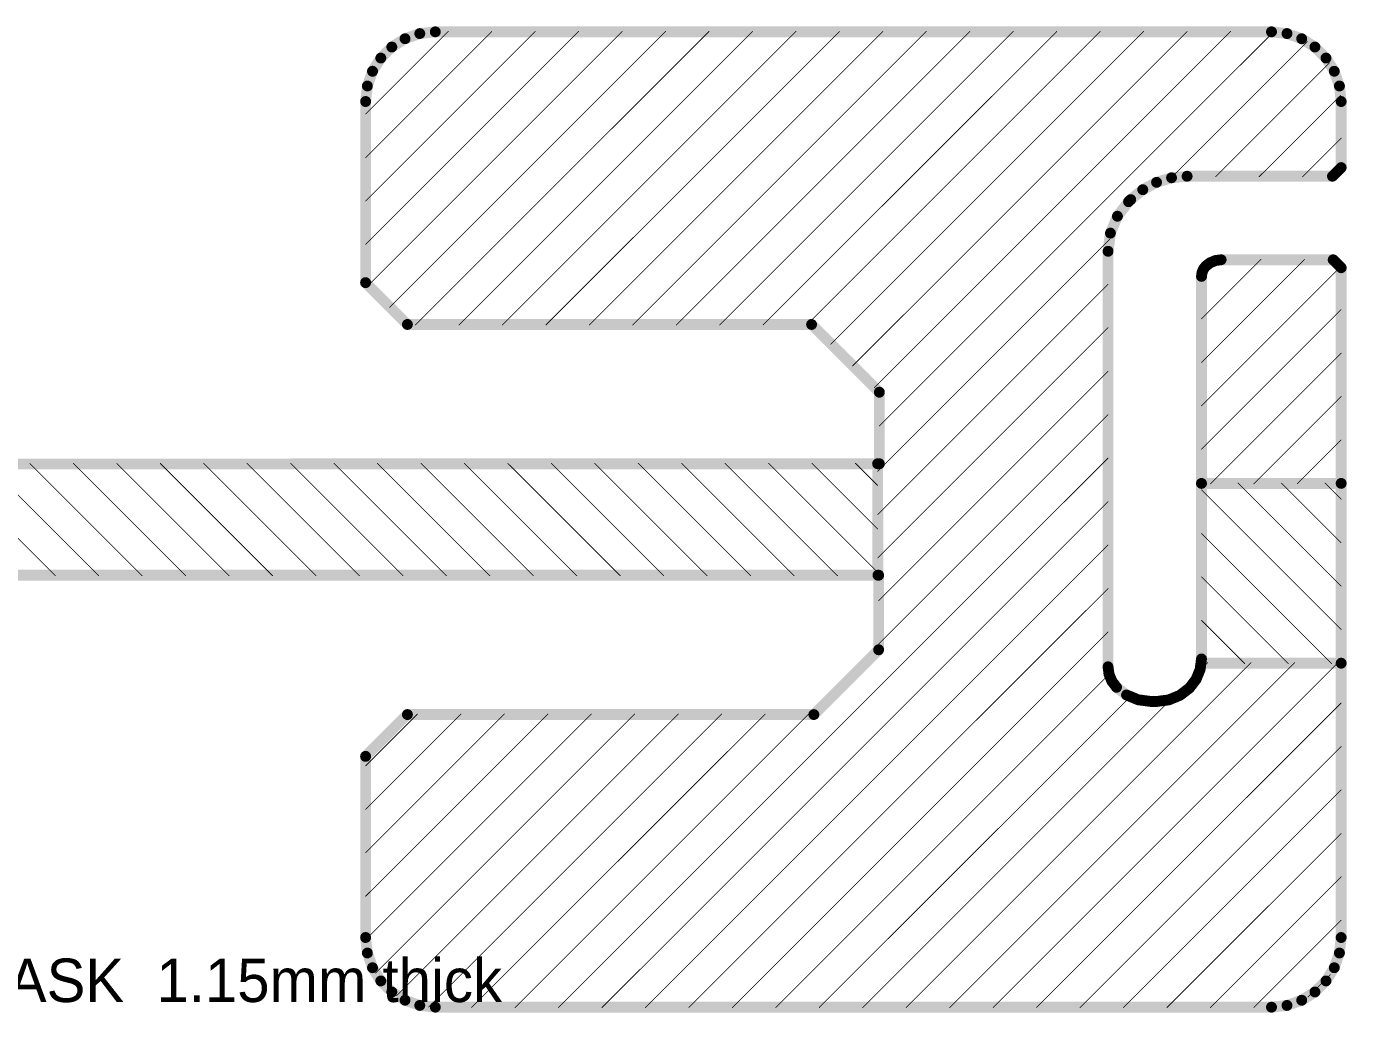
# Model space of a CAD drawing. Extents: x 17 to 262, y 47 to 156.
# Drawn here: x 85.81 to 132.1, y 84.21 to 118.8 of the extents above; entities that cross this region are included whole.
import ezdxf

# ---------------------------------------------------------------- set-up
doc = ezdxf.new("R2010")
doc.units = 0
doc.layers.add('MECHANICAL16', color=56, linetype='CONTINUOUS')

msp = doc.modelspace()

# ---------------------------------------------------------------- linework, layer by layer
at = {"layer": 'MECHANICAL16'}
for points, const_width in [([(97.703, 111.154), (105.175, 118.626)], 0.0254), ([(97.703, 112.678), (103.651, 118.626)], 0.0254), ([(97.703, 114.202), (102.127, 118.626)], 0.0254), ([(97.703, 115.726), (100.603, 118.626)], 0.0254), ([(97.786, 109.713), (106.699, 118.626)], 0.0254), ([(98.623, 118.079), (99.086, 118.37)], 0.381), ([(98.548, 108.951), (108.223, 118.626)], 0.0254), ([(99.086, 118.37), (99.602, 118.551)], 0.381), ([(99.602, 118.551), (100.146, 118.612)], 0.381), ([(99.451, 108.33), (109.747, 118.626)], 0.0254), ([(100.146, 118.612), (129.468, 118.612)], 0.381), ([(100.975, 108.33), (111.271, 118.626)], 0.0254), ([(102.499, 108.33), (112.795, 118.626)], 0.0254), ([(104.023, 108.33), (114.319, 118.626)], 0.0254), ([(105.547, 108.33), (115.843, 118.626)], 0.0254), ([(107.071, 108.33), (117.367, 118.626)], 0.0254), ([(108.595, 108.33), (118.891, 118.626)], 0.0254), ([(110.119, 108.33), (120.415, 118.626)], 0.0254), ([(111.643, 108.33), (121.939, 118.626)], 0.0254), ([(113.167, 108.33), (123.463, 118.626)], 0.0254), ([(114.016, 107.655), (124.987, 118.626)], 0.0254), ([(114.778, 106.893), (126.511, 118.626)], 0.0254), ([(115.54, 106.131), (128.035, 118.626)], 0.0254), ([(115.718, 104.785), (129.555, 118.622)], 0.0254), ([(129.468, 118.612), (130.012, 118.551)], 0.381), ([(130.012, 118.551), (130.529, 118.37)], 0.381), ([(130.529, 118.37), (130.992, 118.079)], 0.381), ([(98.236, 117.692), (98.623, 118.079)], 0.381), ([(125.916, 113.459), (130.724, 118.267)], 0.0254), ([(130.992, 118.079), (131.379, 117.692)], 0.381), ([(97.945, 117.229), (98.236, 117.692)], 0.381), ([(131.379, 117.692), (131.67, 117.229)], 0.381), ([(97.764, 116.712), (97.945, 117.229)], 0.381), ([(127.508, 113.527), (131.5, 117.519)], 0.0254), ([(131.67, 117.229), (131.851, 116.712)], 0.381), ([(97.703, 116.168), (97.764, 116.712)], 0.381), ([(131.851, 116.712), (131.912, 116.168)], 0.381), ([(97.703, 109.815), (97.703, 116.168)], 0.381), ([(129.032, 113.527), (131.89, 116.385)], 0.0254), ([(131.912, 113.851), (131.912, 116.168)], 0.381), ([(130.556, 113.527), (131.912, 114.883)], 0.0254), ([(131.607, 113.547), (131.912, 113.851)], 0.381), ([(124.956, 113.075), (125.439, 113.334)], 0.381), ([(125.439, 113.334), (125.964, 113.493)], 0.381), ([(125.964, 113.493), (126.51, 113.547)], 0.381), ([(126.51, 113.547), (131.607, 113.547)], 0.381), ([(124.532, 112.727), (124.956, 113.075)], 0.381), ([(124.066, 112.144), (124.457, 112.653)], 0.381), ([(124.457, 112.653), (124.532, 112.727)], 0.381), ([(123.821, 111.551), (124.066, 112.144)], 0.381), ([(123.737, 110.915), (123.821, 111.551)], 0.381), ([(115.657, 103.199), (123.796, 111.338)], 0.0254), ([(123.737, 96.341), (123.737, 110.915)], 0.381), ([(127.163, 110.394), (127.321, 110.515)], 0.381), ([(127.014, 107.019), (130.626, 110.631)], 0.0254), ([(127.014, 108.543), (129.102, 110.631)], 0.0254), ([(127.321, 110.515), (127.505, 110.591)], 0.381), ([(127.505, 110.591), (127.703, 110.617)], 0.381), ([(127.703, 110.617), (131.632, 110.617)], 0.381), ([(131.632, 110.617), (131.912, 110.337)], 0.381), ([(127.014, 110.034), (127.032, 110.166)], 0.381), ([(127.014, 102.773), (127.014, 110.034)], 0.381), ([(127.032, 110.166), (127.082, 110.288)], 0.381), ([(127.082, 110.288), (127.163, 110.394)], 0.381), ([(127.014, 105.495), (131.894, 110.375)], 0.0254), ([(127.017, 110.07), (127.566, 110.619)], 0.0254), ([(131.912, 102.773), (131.912, 110.337)], 0.381), ([(97.703, 109.815), (99.169, 108.349)], 0.381), ([(115.662, 101.681), (123.737, 109.756)], 0.0254), ([(127.014, 103.971), (131.912, 108.869)], 0.0254), ([(99.169, 108.349), (113.341, 108.349)], 0.381), ([(113.341, 108.349), (115.718, 105.972)], 0.381), ([(115.667, 100.162), (123.737, 108.232)], 0.0254), ([(127.326, 102.759), (131.912, 107.345)], 0.0254), ([(115.694, 98.665), (123.737, 106.708)], 0.0254), ([(115.718, 103.462), (115.718, 105.972)], 0.381), ([(128.85, 102.759), (131.912, 105.821)], 0.0254), ([(115.694, 97.141), (123.737, 105.184)], 0.0254), ([(130.374, 102.759), (131.912, 104.297)], 0.0254), ([(75.148, 103.451), (115.656, 103.462)], 0.381), ([(82.883, 103.473), (86.822, 99.533)], 0.0254), ([(84.406, 103.473), (88.346, 99.533)], 0.0254), ([(85.93, 103.474), (89.87, 99.533)], 0.0254), ([(87.453, 103.474), (91.394, 99.533)], 0.0254), ([(88.977, 103.474), (92.918, 99.533)], 0.0254), ([(90.501, 103.475), (94.442, 99.533)], 0.0254), ([(92.024, 103.475), (95.966, 99.533)], 0.0254), ([(93.548, 103.476), (97.49, 99.533)], 0.0254), ([(95.071, 103.476), (99.014, 99.533)], 0.0254), ([(96.595, 103.477), (100.538, 99.533)], 0.0254), ([(98.119, 103.477), (102.062, 99.533)], 0.0254), ([(99.642, 103.477), (103.586, 99.533)], 0.0254), ([(101.166, 103.478), (105.11, 99.533)], 0.0254), ([(102.689, 103.478), (106.634, 99.533)], 0.0254), ([(104.213, 103.479), (108.158, 99.533)], 0.0254), ([(104.466, 84.389), (123.737, 103.66)], 0.0254), ([(105.737, 103.479), (109.682, 99.533)], 0.0254), ([(107.26, 103.479), (111.206, 99.533)], 0.0254), ([(108.784, 103.48), (112.73, 99.533)], 0.0254), ([(110.307, 103.48), (114.254, 99.533)], 0.0254), ([(111.831, 103.481), (115.669, 99.643)], 0.0254), ([(113.354, 103.481), (115.663, 101.172)], 0.0254), ([(114.878, 103.481), (115.658, 102.701)], 0.0254), ([(115.656, 103.462), (115.669, 99.553)], 0.381), ([(115.656, 103.462), (115.718, 103.462)], 0.381), ([(115.656, 103.462), (115.669, 99.553)], 0.381), ([(127.014, 96.616), (127.014, 102.773)], 0.381), ([(127.014, 102.773), (131.912, 102.773)], 0.381), ([(127.014, 102.773), (131.912, 102.773)], 0.381), ([(128.295, 102.787), (131.912, 99.17)], 0.0254), ([(129.819, 102.787), (131.912, 100.694)], 0.0254), ([(131.343, 102.787), (131.912, 102.218)], 0.0254), ([(131.912, 96.467), (131.912, 102.773)], 0.381), ([(127.014, 102.543), (131.912, 97.646)], 0.0254), ([(105.99, 84.389), (123.737, 102.136)], 0.0254), ([(127.014, 101.019), (131.58, 96.453)], 0.0254), ([(107.514, 84.389), (123.737, 100.612)], 0.0254), ([(75.129, 99.553), (115.669, 99.553)], 0.381), ([(115.669, 99.553), (115.694, 99.553)], 0.381), ([(115.694, 96.938), (115.694, 99.553)], 0.381), ([(109.038, 84.389), (123.737, 99.088)], 0.0254), ([(127.014, 99.495), (130.056, 96.453)], 0.0254), ([(127.014, 97.971), (128.532, 96.453)], 0.0254), ([(110.562, 84.389), (123.737, 97.564)], 0.0254), ([(113.421, 94.666), (115.694, 96.938)], 0.381), ([(126.995, 96.467), (127.014, 96.616)], 0.381), ([(116.658, 84.389), (128.756, 96.487)], 0.0254), ([(118.182, 84.389), (130.28, 96.487)], 0.0254), ([(119.706, 84.389), (131.804, 96.487)], 0.0254), ([(123.737, 96.341), (123.772, 96.078)], 0.381), ([(126.821, 95.896), (126.965, 96.243)], 0.381), ([(126.965, 96.243), (126.995, 96.467)], 0.381), ([(126.995, 96.467), (131.912, 96.467)], 0.381), ([(126.995, 96.467), (131.912, 96.467)], 0.381), ([(126.935, 96.19), (127.232, 96.487)], 0.0254), ([(131.912, 86.846), (131.912, 96.467)], 0.381), ([(112.086, 84.389), (123.779, 96.082)], 0.0254), ([(123.772, 96.078), (123.874, 95.833)], 0.381), ([(123.874, 95.833), (124.035, 95.622)], 0.381), ([(126.592, 95.597), (126.821, 95.896)], 0.381), ([(124.035, 95.622), (124.386, 95.353)], 0.381), ([(124.386, 95.353), (124.795, 95.184)], 0.381), ([(124.795, 95.184), (125.234, 95.126)], 0.381), ([(125.453, 95.126), (125.87, 95.181)], 0.381), ([(125.87, 95.181), (126.259, 95.342)], 0.381), ([(126.259, 95.342), (126.592, 95.597)], 0.381), ([(113.61, 84.389), (124.533, 95.312)], 0.0254), ([(115.134, 84.389), (125.998, 95.253)], 0.0254), ([(121.23, 84.389), (131.912, 95.071)], 0.0254), ([(125.234, 95.126), (125.453, 95.126)], 0.381), ([(97.703, 93.199), (99.169, 94.666)], 0.381), ([(97.703, 88.294), (104.094, 94.685)], 0.0254), ([(97.703, 89.818), (102.57, 94.685)], 0.0254), ([(97.703, 91.342), (101.046, 94.685)], 0.0254), ([(97.703, 92.866), (99.522, 94.685)], 0.0254), ([(97.709, 86.775), (105.618, 94.685)], 0.0254), ([(98.052, 85.595), (107.142, 94.685)], 0.0254), ([(98.792, 84.81), (108.666, 94.685)], 0.0254), ([(99.169, 94.666), (113.421, 94.666)], 0.381), ([(99.915, 84.409), (110.19, 94.685)], 0.0254), ([(101.418, 84.389), (111.714, 94.685)], 0.0254), ([(102.942, 84.389), (113.238, 94.685)], 0.0254), ([(122.754, 84.389), (131.912, 93.547)], 0.0254), ([(97.703, 86.846), (97.703, 93.199)], 0.381), ([(124.278, 84.389), (131.912, 92.023)], 0.0254), ([(125.802, 84.389), (131.912, 90.499)], 0.0254), ([(127.326, 84.389), (131.912, 88.975)], 0.0254), ([(97.703, 86.846), (97.764, 86.303)], 0.381), ([(128.85, 84.389), (131.912, 87.451)], 0.0254), ([(131.851, 86.303), (131.912, 86.846)], 0.381), ([(97.764, 86.303), (97.945, 85.786)], 0.381), ([(131.67, 85.786), (131.851, 86.303)], 0.381), ([(97.945, 85.786), (98.236, 85.323)], 0.381), ([(131.379, 85.323), (131.67, 85.786)], 0.381), ([(98.236, 85.323), (98.623, 84.936)], 0.381), ([(130.749, 84.764), (131.531, 85.546)], 0.0254), ([(130.992, 84.936), (131.379, 85.323)], 0.381), ([(98.623, 84.936), (99.086, 84.645)], 0.381), ([(99.086, 84.645), (99.602, 84.464)], 0.381), ([(130.012, 84.464), (130.529, 84.645)], 0.381), ([(130.529, 84.645), (130.992, 84.936)], 0.381), ([(99.602, 84.464), (100.146, 84.403)], 0.381), ([(100.146, 84.403), (129.468, 84.403)], 0.381), ([(129.468, 84.403), (130.012, 84.464)], 0.381)]:
    msp.add_lwpolyline(points, dxfattribs=dict(at, const_width=const_width))
for points, const_width in [([(98.991, 118.37, 1), (99.181, 118.37, 1)], 0.191), ([(98.991, 118.37, 1), (99.181, 118.37, 1)], 0.191), ([(99.507, 118.551, 1), (99.698, 118.551, 1)], 0.191), ([(99.507, 118.551, 1), (99.698, 118.551, 1)], 0.191), ([(100.051, 118.612, 1), (100.241, 118.612, 1)], 0.191), ([(100.051, 118.612, 1), (100.241, 118.612, 1)], 0.191), ([(100.596, 118.626, 1), (100.609, 118.626, 1)], 0.0127), ([(102.12, 118.626, 1), (102.133, 118.626, 1)], 0.0127), ([(103.644, 118.626, 1), (103.657, 118.626, 1)], 0.0127), ([(105.168, 118.626, 1), (105.181, 118.626, 1)], 0.0127), ([(106.692, 118.626, 1), (106.705, 118.626, 1)], 0.0127), ([(108.216, 118.626, 1), (108.229, 118.626, 1)], 0.0127), ([(109.74, 118.626, 1), (109.753, 118.626, 1)], 0.0127), ([(111.264, 118.626, 1), (111.277, 118.626, 1)], 0.0127), ([(112.788, 118.626, 1), (112.801, 118.626, 1)], 0.0127), ([(114.312, 118.626, 1), (114.325, 118.626, 1)], 0.0127), ([(115.836, 118.626, 1), (115.849, 118.626, 1)], 0.0127), ([(117.36, 118.626, 1), (117.373, 118.626, 1)], 0.0127), ([(118.884, 118.626, 1), (118.897, 118.626, 1)], 0.0127), ([(120.408, 118.626, 1), (120.421, 118.626, 1)], 0.0127), ([(121.932, 118.626, 1), (121.945, 118.626, 1)], 0.0127), ([(123.456, 118.626, 1), (123.469, 118.626, 1)], 0.0127), ([(124.98, 118.626, 1), (124.993, 118.626, 1)], 0.0127), ([(126.504, 118.626, 1), (126.517, 118.626, 1)], 0.0127), ([(128.028, 118.626, 1), (128.041, 118.626, 1)], 0.0127), ([(129.373, 118.612, 1), (129.564, 118.612, 1)], 0.191), ([(129.373, 118.612, 1), (129.564, 118.612, 1)], 0.191), ([(129.548, 118.622, 1), (129.561, 118.622, 1)], 0.0127), ([(129.917, 118.551, 1), (130.107, 118.551, 1)], 0.191), ([(129.917, 118.551, 1), (130.107, 118.551, 1)], 0.191), ([(130.433, 118.37, 1), (130.624, 118.37, 1)], 0.191), ([(130.433, 118.37, 1), (130.624, 118.37, 1)], 0.191), ([(98.527, 118.079, 1), (98.718, 118.079, 1)], 0.191), ([(98.527, 118.079, 1), (98.718, 118.079, 1)], 0.191), ([(130.717, 118.267, 1), (130.73, 118.267, 1)], 0.0127), ([(130.897, 118.079, 1), (131.087, 118.079, 1)], 0.191), ([(130.897, 118.079, 1), (131.087, 118.079, 1)], 0.191), ([(98.141, 117.692, 1), (98.331, 117.692, 1)], 0.191), ([(98.141, 117.692, 1), (98.331, 117.692, 1)], 0.191), ([(131.284, 117.692, 1), (131.474, 117.692, 1)], 0.191), ([(131.284, 117.692, 1), (131.474, 117.692, 1)], 0.191), ([(97.849, 117.229, 1), (98.04, 117.229, 1)], 0.191), ([(97.849, 117.229, 1), (98.04, 117.229, 1)], 0.191), ([(131.575, 117.229, 1), (131.765, 117.229, 1)], 0.191), ([(131.575, 117.229, 1), (131.765, 117.229, 1)], 0.191), ([(131.494, 117.519, 1), (131.506, 117.519, 1)], 0.0127), ([(97.669, 116.712, 1), (97.859, 116.712, 1)], 0.191), ([(97.669, 116.712, 1), (97.859, 116.712, 1)], 0.191), ([(131.755, 116.712, 1), (131.946, 116.712, 1)], 0.191), ([(131.755, 116.712, 1), (131.946, 116.712, 1)], 0.191), ([(97.607, 116.168, 1), (97.798, 116.168, 1)], 0.191), ([(97.607, 116.168, 1), (97.798, 116.168, 1)], 0.191), ([(131.817, 116.168, 1), (132.007, 116.168, 1)], 0.191), ([(131.817, 116.168, 1), (132.007, 116.168, 1)], 0.191), ([(131.883, 116.385, 1), (131.896, 116.385, 1)], 0.0127), ([(97.696, 115.726, 1), (97.709, 115.726, 1)], 0.0127), ([(131.906, 114.883, 1), (131.918, 114.883, 1)], 0.0127), ([(97.696, 114.202, 1), (97.709, 114.202, 1)], 0.0127), ([(131.817, 113.851, 1), (132.007, 113.851, 1)], 0.191), ([(131.817, 113.851, 1), (132.007, 113.851, 1)], 0.191), ([(125.344, 113.334, 1), (125.534, 113.334, 1)], 0.191), ([(125.344, 113.334, 1), (125.534, 113.334, 1)], 0.191), ([(125.869, 113.493, 1), (126.059, 113.493, 1)], 0.191), ([(125.869, 113.493, 1), (126.059, 113.493, 1)], 0.191), ([(125.91, 113.459, 1), (125.922, 113.459, 1)], 0.0127), ([(126.414, 113.547, 1), (126.605, 113.547, 1)], 0.191), ([(126.414, 113.547, 1), (126.605, 113.547, 1)], 0.191), ([(127.502, 113.527, 1), (127.515, 113.527, 1)], 0.0127), ([(129.026, 113.527, 1), (129.039, 113.527, 1)], 0.0127), ([(130.55, 113.527, 1), (130.563, 113.527, 1)], 0.0127), ([(131.512, 113.547, 1), (131.702, 113.547, 1)], 0.191), ([(131.512, 113.547, 1), (131.702, 113.547, 1)], 0.191), ([(124.86, 113.075, 1), (125.051, 113.075, 1)], 0.191), ([(124.86, 113.075, 1), (125.051, 113.075, 1)], 0.191), ([(97.696, 112.678, 1), (97.709, 112.678, 1)], 0.0127), ([(124.362, 112.653, 1), (124.552, 112.653, 1)], 0.191), ([(124.362, 112.653, 1), (124.552, 112.653, 1)], 0.191), ([(124.436, 112.727, 1), (124.627, 112.727, 1)], 0.191), ([(124.436, 112.727, 1), (124.627, 112.727, 1)], 0.191), ([(123.971, 112.144, 1), (124.162, 112.144, 1)], 0.191), ([(123.971, 112.144, 1), (124.162, 112.144, 1)], 0.191), ([(123.726, 111.551, 1), (123.916, 111.551, 1)], 0.191), ([(123.726, 111.551, 1), (123.916, 111.551, 1)], 0.191), ([(97.696, 111.154, 1), (97.709, 111.154, 1)], 0.0127), ([(123.789, 111.338, 1), (123.802, 111.338, 1)], 0.0127), ([(123.642, 110.915, 1), (123.833, 110.915, 1)], 0.191), ([(123.642, 110.915, 1), (123.833, 110.915, 1)], 0.191), ([(127.226, 110.515, 1), (127.416, 110.515, 1)], 0.191), ([(127.226, 110.515, 1), (127.416, 110.515, 1)], 0.191), ([(127.41, 110.591, 1), (127.6, 110.591, 1)], 0.191), ([(127.41, 110.591, 1), (127.6, 110.591, 1)], 0.191), ([(127.607, 110.617, 1), (127.798, 110.617, 1)], 0.191), ([(127.607, 110.617, 1), (127.798, 110.617, 1)], 0.191), ([(129.096, 110.631, 1), (129.108, 110.631, 1)], 0.0127), ([(130.62, 110.631, 1), (130.632, 110.631, 1)], 0.0127), ([(131.537, 110.617, 1), (131.727, 110.617, 1)], 0.191), ([(131.537, 110.617, 1), (131.727, 110.617, 1)], 0.191), ([(126.919, 110.034, 1), (127.11, 110.034, 1)], 0.191), ([(126.919, 110.034, 1), (127.11, 110.034, 1)], 0.191), ([(126.936, 110.166, 1), (127.127, 110.166, 1)], 0.191), ([(126.936, 110.166, 1), (127.127, 110.166, 1)], 0.191), ([(126.987, 110.288, 1), (127.178, 110.288, 1)], 0.191), ([(126.987, 110.288, 1), (127.178, 110.288, 1)], 0.191), ([(127.068, 110.394, 1), (127.259, 110.394, 1)], 0.191), ([(127.068, 110.394, 1), (127.259, 110.394, 1)], 0.191), ([(127.559, 110.619, 1), (127.572, 110.619, 1)], 0.0127), ([(131.817, 110.337, 1), (132.007, 110.337, 1)], 0.191), ([(131.817, 110.337, 1), (132.007, 110.337, 1)], 0.191), ([(131.887, 110.375, 1), (131.9, 110.375, 1)], 0.0127), ([(97.607, 109.815, 1), (97.798, 109.815, 1)], 0.191), ([(97.607, 109.815, 1), (97.798, 109.815, 1)], 0.191), ([(97.779, 109.713, 1), (97.792, 109.713, 1)], 0.0127), ([(123.731, 109.756, 1), (123.744, 109.756, 1)], 0.0127), ([(127.011, 110.07, 1), (127.023, 110.07, 1)], 0.0127), ([(98.541, 108.951, 1), (98.554, 108.951, 1)], 0.0127), ([(131.906, 108.869, 1), (131.918, 108.869, 1)], 0.0127), ([(99.074, 108.349, 1), (99.264, 108.349, 1)], 0.191), ([(99.074, 108.349, 1), (99.264, 108.349, 1)], 0.191), ([(99.445, 108.33, 1), (99.457, 108.33, 1)], 0.0127), ([(100.969, 108.33, 1), (100.981, 108.33, 1)], 0.0127), ([(102.493, 108.33, 1), (102.505, 108.33, 1)], 0.0127), ([(104.017, 108.33, 1), (104.029, 108.33, 1)], 0.0127), ([(105.541, 108.33, 1), (105.553, 108.33, 1)], 0.0127), ([(107.065, 108.33, 1), (107.077, 108.33, 1)], 0.0127), ([(108.589, 108.33, 1), (108.601, 108.33, 1)], 0.0127), ([(110.113, 108.33, 1), (110.125, 108.33, 1)], 0.0127), ([(111.637, 108.33, 1), (111.649, 108.33, 1)], 0.0127), ([(113.246, 108.349, 1), (113.436, 108.349, 1)], 0.191), ([(113.246, 108.349, 1), (113.436, 108.349, 1)], 0.191), ([(113.161, 108.33, 1), (113.173, 108.33, 1)], 0.0127), ([(127.008, 108.543, 1), (127.021, 108.543, 1)], 0.0127), ([(123.731, 108.232, 1), (123.744, 108.232, 1)], 0.0127), ([(114.01, 107.655, 1), (114.022, 107.655, 1)], 0.0127), ([(127.008, 107.019, 1), (127.021, 107.019, 1)], 0.0127), ([(131.906, 107.345, 1), (131.918, 107.345, 1)], 0.0127), ([(114.772, 106.893, 1), (114.784, 106.893, 1)], 0.0127), ([(123.731, 106.708, 1), (123.744, 106.708, 1)], 0.0127), ([(115.534, 106.131, 1), (115.546, 106.131, 1)], 0.0127), ([(115.623, 105.972, 1), (115.814, 105.972, 1)], 0.191), ([(115.623, 105.972, 1), (115.814, 105.972, 1)], 0.191), ([(131.906, 105.821, 1), (131.918, 105.821, 1)], 0.0127), ([(123.731, 105.184, 1), (123.744, 105.184, 1)], 0.0127), ([(127.008, 105.495, 1), (127.021, 105.495, 1)], 0.0127), ([(115.712, 104.785, 1), (115.725, 104.785, 1)], 0.0127), ([(131.906, 104.297, 1), (131.918, 104.297, 1)], 0.0127), ([(127.008, 103.971, 1), (127.021, 103.971, 1)], 0.0127), ([(85.924, 103.474, 1), (85.936, 103.474, 1)], 0.0127), ([(87.447, 103.474, 1), (87.46, 103.474, 1)], 0.0127), ([(88.971, 103.474, 1), (88.983, 103.474, 1)], 0.0127), ([(90.494, 103.475, 1), (90.507, 103.475, 1)], 0.0127), ([(92.018, 103.475, 1), (92.031, 103.475, 1)], 0.0127), ([(93.541, 103.476, 1), (93.554, 103.476, 1)], 0.0127), ([(95.065, 103.476, 1), (95.078, 103.476, 1)], 0.0127), ([(96.589, 103.477, 1), (96.601, 103.477, 1)], 0.0127), ([(98.112, 103.477, 1), (98.125, 103.477, 1)], 0.0127), ([(99.636, 103.477, 1), (99.649, 103.477, 1)], 0.0127), ([(101.159, 103.478, 1), (101.172, 103.478, 1)], 0.0127), ([(102.683, 103.478, 1), (102.696, 103.478, 1)], 0.0127), ([(104.207, 103.479, 1), (104.219, 103.479, 1)], 0.0127), ([(105.73, 103.479, 1), (105.743, 103.479, 1)], 0.0127), ([(107.254, 103.479, 1), (107.266, 103.479, 1)], 0.0127), ([(108.777, 103.48, 1), (108.79, 103.48, 1)], 0.0127), ([(110.301, 103.48, 1), (110.314, 103.48, 1)], 0.0127), ([(111.825, 103.481, 1), (111.837, 103.481, 1)], 0.0127), ([(113.348, 103.481, 1), (113.361, 103.481, 1)], 0.0127), ([(114.872, 103.481, 1), (114.884, 103.481, 1)], 0.0127), ([(115.561, 103.462, 1), (115.751, 103.462, 1)], 0.191), ([(115.561, 103.462, 1), (115.751, 103.462, 1)], 0.191), ([(115.561, 103.462, 1), (115.751, 103.462, 1)], 0.191), ([(115.561, 103.462, 1), (115.751, 103.462, 1)], 0.191), ([(115.623, 103.462, 1), (115.814, 103.462, 1)], 0.191), ([(115.623, 103.462, 1), (115.814, 103.462, 1)], 0.191), ([(123.731, 103.66, 1), (123.744, 103.66, 1)], 0.0127), ([(115.65, 103.199, 1), (115.663, 103.199, 1)], 0.0127), ([(126.919, 102.773, 1), (127.11, 102.773, 1)], 0.191), ([(126.919, 102.773, 1), (127.11, 102.773, 1)], 0.191), ([(126.919, 102.773, 1), (127.11, 102.773, 1)], 0.191), ([(126.919, 102.773, 1), (127.11, 102.773, 1)], 0.191), ([(128.289, 102.787, 1), (128.301, 102.787, 1)], 0.0127), ([(129.813, 102.787, 1), (129.825, 102.787, 1)], 0.0127), ([(131.337, 102.787, 1), (131.349, 102.787, 1)], 0.0127), ([(131.817, 102.773, 1), (132.007, 102.773, 1)], 0.191), ([(131.817, 102.773, 1), (132.007, 102.773, 1)], 0.191), ([(131.817, 102.773, 1), (132.007, 102.773, 1)], 0.191), ([(131.817, 102.773, 1), (132.007, 102.773, 1)], 0.191), ([(115.652, 102.701, 1), (115.665, 102.701, 1)], 0.0127), ([(127.008, 102.543, 1), (127.021, 102.543, 1)], 0.0127), ([(127.32, 102.759, 1), (127.333, 102.759, 1)], 0.0127), ([(128.844, 102.759, 1), (128.857, 102.759, 1)], 0.0127), ([(130.368, 102.759, 1), (130.381, 102.759, 1)], 0.0127), ([(123.731, 102.136, 1), (123.744, 102.136, 1)], 0.0127), ([(131.906, 102.218, 1), (131.918, 102.218, 1)], 0.0127), ([(115.655, 101.681, 1), (115.668, 101.681, 1)], 0.0127), ([(115.657, 101.172, 1), (115.67, 101.172, 1)], 0.0127), ([(127.008, 101.019, 1), (127.021, 101.019, 1)], 0.0127), ([(123.731, 100.612, 1), (123.744, 100.612, 1)], 0.0127), ([(131.906, 100.694, 1), (131.918, 100.694, 1)], 0.0127), ([(115.66, 100.162, 1), (115.673, 100.162, 1)], 0.0127), ([(86.816, 99.533, 1), (86.829, 99.533, 1)], 0.0127), ([(88.34, 99.533, 1), (88.353, 99.533, 1)], 0.0127), ([(89.864, 99.533, 1), (89.877, 99.533, 1)], 0.0127), ([(91.388, 99.533, 1), (91.401, 99.533, 1)], 0.0127), ([(92.912, 99.533, 1), (92.925, 99.533, 1)], 0.0127), ([(94.436, 99.533, 1), (94.449, 99.533, 1)], 0.0127), ([(95.96, 99.533, 1), (95.973, 99.533, 1)], 0.0127), ([(97.484, 99.533, 1), (97.497, 99.533, 1)], 0.0127), ([(99.008, 99.533, 1), (99.021, 99.533, 1)], 0.0127), ([(100.532, 99.533, 1), (100.545, 99.533, 1)], 0.0127), ([(102.056, 99.533, 1), (102.069, 99.533, 1)], 0.0127), ([(103.58, 99.533, 1), (103.593, 99.533, 1)], 0.0127), ([(105.104, 99.533, 1), (105.117, 99.533, 1)], 0.0127), ([(106.628, 99.533, 1), (106.641, 99.533, 1)], 0.0127), ([(108.152, 99.533, 1), (108.165, 99.533, 1)], 0.0127), ([(109.676, 99.533, 1), (109.689, 99.533, 1)], 0.0127), ([(111.2, 99.533, 1), (111.213, 99.533, 1)], 0.0127), ([(112.724, 99.533, 1), (112.737, 99.533, 1)], 0.0127), ([(114.248, 99.533, 1), (114.261, 99.533, 1)], 0.0127), ([(115.574, 99.553, 1), (115.764, 99.553, 1)], 0.191), ([(115.574, 99.553, 1), (115.764, 99.553, 1)], 0.191), ([(115.574, 99.553, 1), (115.764, 99.553, 1)], 0.191), ([(115.574, 99.553, 1), (115.764, 99.553, 1)], 0.191), ([(115.598, 99.553, 1), (115.789, 99.553, 1)], 0.191), ([(115.598, 99.553, 1), (115.789, 99.553, 1)], 0.191), ([(115.662, 99.643, 1), (115.675, 99.643, 1)], 0.0127), ([(123.731, 99.088, 1), (123.744, 99.088, 1)], 0.0127), ([(127.008, 99.495, 1), (127.021, 99.495, 1)], 0.0127), ([(131.906, 99.17, 1), (131.918, 99.17, 1)], 0.0127), ([(115.687, 98.665, 1), (115.7, 98.665, 1)], 0.0127), ([(127.008, 97.971, 1), (127.021, 97.971, 1)], 0.0127), ([(123.731, 97.564, 1), (123.744, 97.564, 1)], 0.0127), ([(131.906, 97.646, 1), (131.918, 97.646, 1)], 0.0127), ([(115.598, 96.938, 1), (115.789, 96.938, 1)], 0.191), ([(115.598, 96.938, 1), (115.789, 96.938, 1)], 0.191), ([(115.687, 97.141, 1), (115.7, 97.141, 1)], 0.0127), ([(126.919, 96.616, 1), (127.11, 96.616, 1)], 0.191), ([(126.919, 96.616, 1), (127.11, 96.616, 1)], 0.191), ([(123.642, 96.341, 1), (123.833, 96.341, 1)], 0.191), ([(123.642, 96.341, 1), (123.833, 96.341, 1)], 0.191), ([(126.87, 96.243, 1), (127.06, 96.243, 1)], 0.191), ([(126.87, 96.243, 1), (127.06, 96.243, 1)], 0.191), ([(126.899, 96.467, 1), (127.09, 96.467, 1)], 0.191), ([(126.899, 96.467, 1), (127.09, 96.467, 1)], 0.191), ([(126.899, 96.467, 1), (127.09, 96.467, 1)], 0.191), ([(126.899, 96.467, 1), (127.09, 96.467, 1)], 0.191), ([(127.225, 96.487, 1), (127.238, 96.487, 1)], 0.0127), ([(128.526, 96.453, 1), (128.539, 96.453, 1)], 0.0127), ([(128.749, 96.487, 1), (128.762, 96.487, 1)], 0.0127), ([(130.05, 96.453, 1), (130.063, 96.453, 1)], 0.0127), ([(130.273, 96.487, 1), (130.286, 96.487, 1)], 0.0127), ([(131.574, 96.453, 1), (131.587, 96.453, 1)], 0.0127), ([(131.817, 96.467, 1), (132.007, 96.467, 1)], 0.191), ([(131.817, 96.467, 1), (132.007, 96.467, 1)], 0.191), ([(131.817, 96.467, 1), (132.007, 96.467, 1)], 0.191), ([(131.817, 96.467, 1), (132.007, 96.467, 1)], 0.191), ([(131.797, 96.487, 1), (131.81, 96.487, 1)], 0.0127), ([(123.677, 96.078, 1), (123.867, 96.078, 1)], 0.191), ([(123.677, 96.078, 1), (123.867, 96.078, 1)], 0.191), ([(123.778, 95.833, 1), (123.969, 95.833, 1)], 0.191), ([(123.778, 95.833, 1), (123.969, 95.833, 1)], 0.191), ([(123.772, 96.082, 1), (123.785, 96.082, 1)], 0.0127), ([(126.726, 95.896, 1), (126.916, 95.896, 1)], 0.191), ([(126.726, 95.896, 1), (126.916, 95.896, 1)], 0.191), ([(126.929, 96.19, 1), (126.941, 96.19, 1)], 0.0127), ([(123.94, 95.622, 1), (124.13, 95.622, 1)], 0.191), ([(123.94, 95.622, 1), (124.13, 95.622, 1)], 0.191), ([(124.291, 95.353, 1), (124.482, 95.353, 1)], 0.191), ([(124.291, 95.353, 1), (124.482, 95.353, 1)], 0.191), ([(124.7, 95.184, 1), (124.89, 95.184, 1)], 0.191), ([(124.7, 95.184, 1), (124.89, 95.184, 1)], 0.191), ([(125.775, 95.181, 1), (125.966, 95.181, 1)], 0.191), ([(125.775, 95.181, 1), (125.966, 95.181, 1)], 0.191), ([(126.163, 95.342, 1), (126.354, 95.342, 1)], 0.191), ([(126.163, 95.342, 1), (126.354, 95.342, 1)], 0.191), ([(126.497, 95.597, 1), (126.688, 95.597, 1)], 0.191), ([(126.497, 95.597, 1), (126.688, 95.597, 1)], 0.191), ([(124.526, 95.312, 1), (124.539, 95.312, 1)], 0.0127), ([(125.139, 95.126, 1), (125.329, 95.126, 1)], 0.191), ([(125.139, 95.126, 1), (125.329, 95.126, 1)], 0.191), ([(125.358, 95.126, 1), (125.549, 95.126, 1)], 0.191), ([(125.358, 95.126, 1), (125.549, 95.126, 1)], 0.191), ([(125.992, 95.253, 1), (126.004, 95.253, 1)], 0.0127), ([(131.906, 95.071, 1), (131.918, 95.071, 1)], 0.0127), ([(99.074, 94.666, 1), (99.264, 94.666, 1)], 0.191), ([(99.074, 94.666, 1), (99.264, 94.666, 1)], 0.191), ([(99.516, 94.685, 1), (99.528, 94.685, 1)], 0.0127), ([(101.04, 94.685, 1), (101.052, 94.685, 1)], 0.0127), ([(102.564, 94.685, 1), (102.576, 94.685, 1)], 0.0127), ([(104.088, 94.685, 1), (104.1, 94.685, 1)], 0.0127), ([(105.612, 94.685, 1), (105.624, 94.685, 1)], 0.0127), ([(107.136, 94.685, 1), (107.148, 94.685, 1)], 0.0127), ([(108.66, 94.685, 1), (108.672, 94.685, 1)], 0.0127), ([(110.184, 94.685, 1), (110.196, 94.685, 1)], 0.0127), ([(111.708, 94.685, 1), (111.72, 94.685, 1)], 0.0127), ([(113.232, 94.685, 1), (113.244, 94.685, 1)], 0.0127), ([(113.326, 94.666, 1), (113.516, 94.666, 1)], 0.191), ([(113.326, 94.666, 1), (113.516, 94.666, 1)], 0.191), ([(131.906, 93.547, 1), (131.918, 93.547, 1)], 0.0127), ([(97.607, 93.199, 1), (97.798, 93.199, 1)], 0.191), ([(97.607, 93.199, 1), (97.798, 93.199, 1)], 0.191), ([(97.696, 92.866, 1), (97.709, 92.866, 1)], 0.0127), ([(131.906, 92.023, 1), (131.918, 92.023, 1)], 0.0127), ([(97.696, 91.342, 1), (97.709, 91.342, 1)], 0.0127), ([(131.906, 90.499, 1), (131.918, 90.499, 1)], 0.0127), ([(97.696, 89.818, 1), (97.709, 89.818, 1)], 0.0127), ([(131.906, 88.975, 1), (131.918, 88.975, 1)], 0.0127), ([(97.696, 88.294, 1), (97.709, 88.294, 1)], 0.0127), ([(97.607, 86.846, 1), (97.798, 86.846, 1)], 0.191), ([(97.607, 86.846, 1), (97.798, 86.846, 1)], 0.191), ([(131.817, 86.846, 1), (132.007, 86.846, 1)], 0.191), ([(131.817, 86.846, 1), (132.007, 86.846, 1)], 0.191), ([(131.906, 87.451, 1), (131.918, 87.451, 1)], 0.0127), ([(97.702, 86.775, 1), (97.715, 86.775, 1)], 0.0127), ([(97.669, 86.303, 1), (97.859, 86.303, 1)], 0.191), ([(97.669, 86.303, 1), (97.859, 86.303, 1)], 0.191), ([(131.755, 86.303, 1), (131.946, 86.303, 1)], 0.191), ([(131.755, 86.303, 1), (131.946, 86.303, 1)], 0.191), ([(97.849, 85.786, 1), (98.04, 85.786, 1)], 0.191), ([(97.849, 85.786, 1), (98.04, 85.786, 1)], 0.191), ([(131.575, 85.786, 1), (131.765, 85.786, 1)], 0.191), ([(131.575, 85.786, 1), (131.765, 85.786, 1)], 0.191), ([(98.046, 85.595, 1), (98.059, 85.595, 1)], 0.0127), ([(98.141, 85.323, 1), (98.331, 85.323, 1)], 0.191), ([(98.141, 85.323, 1), (98.331, 85.323, 1)], 0.191), ([(131.284, 85.323, 1), (131.474, 85.323, 1)], 0.191), ([(131.284, 85.323, 1), (131.474, 85.323, 1)], 0.191), ([(131.525, 85.546, 1), (131.538, 85.546, 1)], 0.0127), ([(98.527, 84.936, 1), (98.718, 84.936, 1)], 0.191), ([(98.527, 84.936, 1), (98.718, 84.936, 1)], 0.191), ([(98.785, 84.81, 1), (98.798, 84.81, 1)], 0.0127), ([(98.991, 84.645, 1), (99.181, 84.645, 1)], 0.191), ([(98.991, 84.645, 1), (99.181, 84.645, 1)], 0.191), ([(130.433, 84.645, 1), (130.624, 84.645, 1)], 0.191), ([(130.433, 84.645, 1), (130.624, 84.645, 1)], 0.191), ([(130.743, 84.764, 1), (130.755, 84.764, 1)], 0.0127), ([(130.897, 84.936, 1), (131.087, 84.936, 1)], 0.191), ([(130.897, 84.936, 1), (131.087, 84.936, 1)], 0.191), ([(99.507, 84.464, 1), (99.698, 84.464, 1)], 0.191), ([(99.507, 84.464, 1), (99.698, 84.464, 1)], 0.191), ([(99.908, 84.409, 1), (99.921, 84.409, 1)], 0.0127), ([(100.051, 84.403, 1), (100.241, 84.403, 1)], 0.191), ([(100.051, 84.403, 1), (100.241, 84.403, 1)], 0.191), ([(101.412, 84.389, 1), (101.425, 84.389, 1)], 0.0127), ([(102.936, 84.389, 1), (102.949, 84.389, 1)], 0.0127), ([(104.46, 84.389, 1), (104.473, 84.389, 1)], 0.0127), ([(105.984, 84.389, 1), (105.997, 84.389, 1)], 0.0127), ([(107.508, 84.389, 1), (107.521, 84.389, 1)], 0.0127), ([(109.032, 84.389, 1), (109.045, 84.389, 1)], 0.0127), ([(110.556, 84.389, 1), (110.569, 84.389, 1)], 0.0127), ([(112.08, 84.389, 1), (112.093, 84.389, 1)], 0.0127), ([(113.604, 84.389, 1), (113.617, 84.389, 1)], 0.0127), ([(115.128, 84.389, 1), (115.141, 84.389, 1)], 0.0127), ([(116.652, 84.389, 1), (116.665, 84.389, 1)], 0.0127), ([(118.176, 84.389, 1), (118.189, 84.389, 1)], 0.0127), ([(119.7, 84.389, 1), (119.713, 84.389, 1)], 0.0127), ([(121.224, 84.389, 1), (121.237, 84.389, 1)], 0.0127), ([(122.748, 84.389, 1), (122.761, 84.389, 1)], 0.0127), ([(124.272, 84.389, 1), (124.285, 84.389, 1)], 0.0127), ([(125.796, 84.389, 1), (125.809, 84.389, 1)], 0.0127), ([(127.32, 84.389, 1), (127.333, 84.389, 1)], 0.0127), ([(128.844, 84.389, 1), (128.857, 84.389, 1)], 0.0127), ([(129.373, 84.403, 1), (129.564, 84.403, 1)], 0.191), ([(129.373, 84.403, 1), (129.564, 84.403, 1)], 0.191), ([(129.917, 84.464, 1), (130.107, 84.464, 1)], 0.191), ([(129.917, 84.464, 1), (130.107, 84.464, 1)], 0.191)]:
    msp.add_lwpolyline(points, format="xyb", close=True, dxfattribs=dict(at, const_width=const_width))

# ---------------------------------------------------------------- texts
msp.add_text('BLACK MATTE SOLDER MASK^M^J1.15mm thick', height=1.524, dxfattribs=at).set_placement((59.792, 84.582))

doc.saveas('drawing.dxf')
